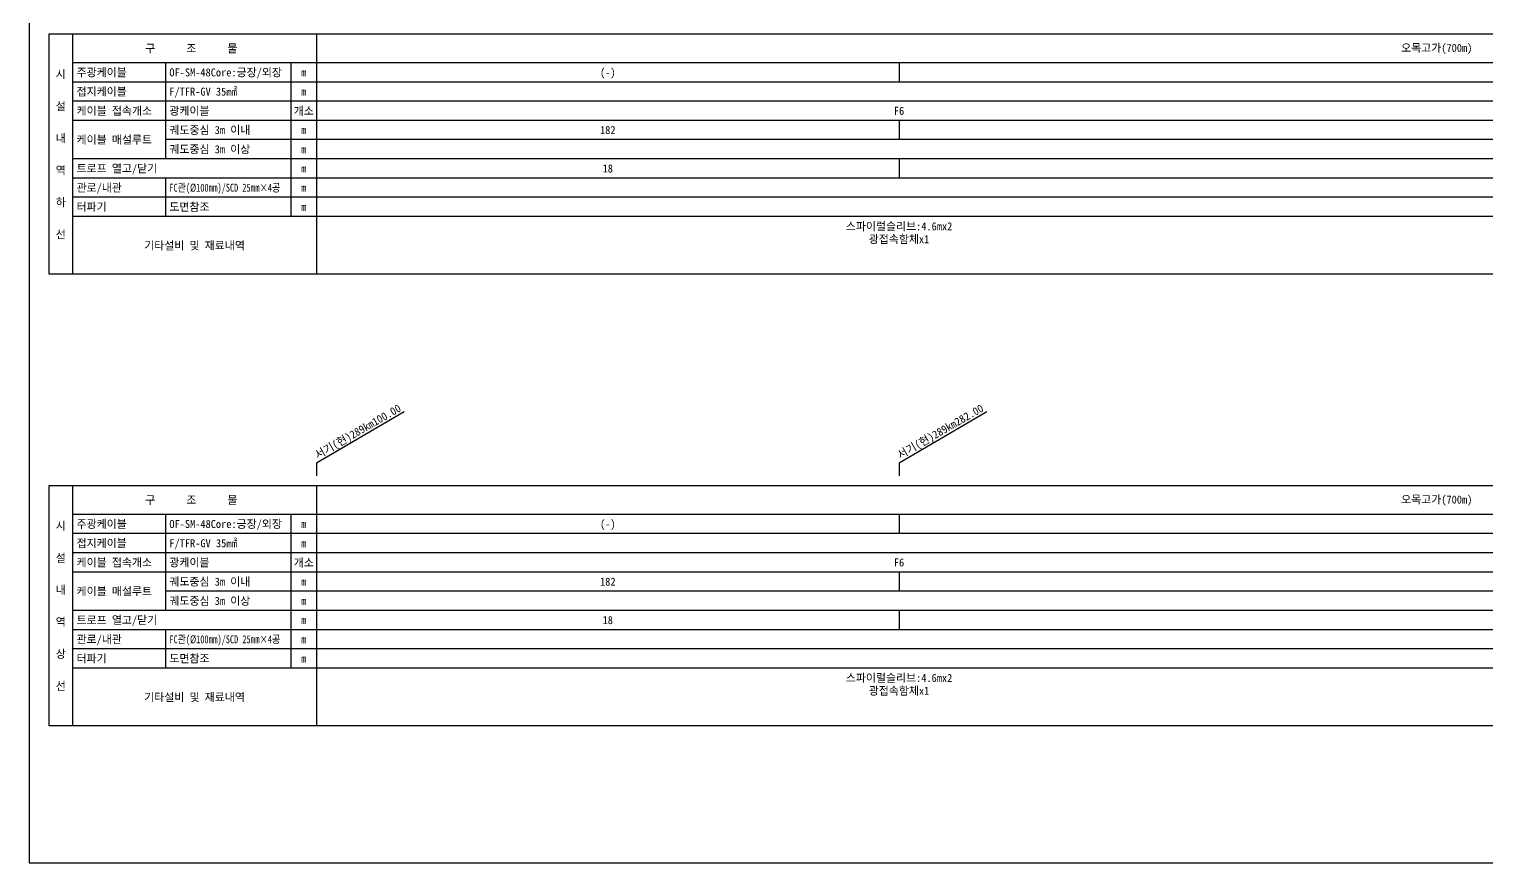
# Model space of a CAD drawing. Header units: millimetres. Extents: x 4198 to 4994, y 1103 to 1810.
# Drawn here: x 4197.9 to 4653.3, y 1103.1 to 1363.4 of the extents above; entities that cross this region are included whole.
import ezdxf
from ezdxf.enums import TextEntityAlignment as Align
from ezdxf.xclip import XClip

# ---------------------------------------------------------------- set-up
doc = ezdxf.new("R2010")
doc.units = ezdxf.units.MM
doc.header["$LTSCALE"] = 10
doc.header["$MEASUREMENT"] = 0
doc.header["$XCLIPFRAME"] = 2
for name, color, linetype in [('TT-TABL-LIN1', 4, 'Continuous'), ('TT-TABL-LIN2', 1, 'Continuous'), ('TT-TABL-TEX1', 6, 'Continuous'), ('TT-TABL-TEX2', 3, 'Continuous'), ('TZ-BASE', 253, 'Continuous'), ('TZ-LEAL', 1, 'Continuous'), ('TZ-LEAT', 3, 'Continuous')]:
    doc.layers.add(name, color=color, linetype=linetype)
doc.layers.add('TX-PAPR', color=2, linetype='Continuous', plot=False)
doc.styles.get("Standard").update_dxf_attribs({"font": 'GulimChe.ttf'})
doc.styles.add('굴림체', font='GulimChe.ttf')

# ---------------------------------------------------------------- blocks, each defined once
blk = doc.blocks.new('JD-SDGGD6G')
at = {"layer": 'TZ-BASE'}
for p, q in [((27.5, 141.33), (46.09, -208.53)), ((127.64, 141.33), (146.24, -208.53)), ((227.79, 141.33), (246.38, -208.53)), ((327.93, 141.33), (346.52, -208.53))]:
    blk.add_line(p, q, dxfattribs=at)
blk = doc.blocks.new('JD-경부고속하선표_190503')
at = {"layer": 'TT-TABL-LIN1'}
blk.add_lwpolyline([(2, 114), (785.58, 114), (785.58, 39), (2, 39)], close=True, dxfattribs=at)
at = {"layer": 'TT-TABL-LIN2'}
for p, q in [((85.58, 114), (85.58, 39)), ((77.58, 105), (77.58, 57))]:
    blk.add_line(p, q, dxfattribs=at)
for points in [[(9.33, 114), (9.33, 39)], [(785.58, 105), (9.33, 105)], [(38.33, 105), (38.33, 75)], [(785.58, 99), (9.33, 99)], [(785.58, 93), (9.33, 93)], [(785.58, 87), (9.33, 87)], [(785.58, 81), (38.33, 81)], [(785.58, 75), (9.33, 75)], [(785.58, 69), (9.33, 69)], [(38.33, 69), (38.33, 57)], [(785.58, 63), (9.33, 63)], [(785.58, 57), (9.33, 57)]]:
    blk.add_lwpolyline(points, dxfattribs=at)
at = {"layer": 'TT-TABL-TEX1'}
for s, p in [('구      조      물', (46.45, 109.5)), ('시', (5.66, 101.5)), ('설', (5.66, 91.5)), ('내', (5.66, 81.5)), ('역', (5.66, 71.5)), ('하', (5.66, 61.5)), ('선', (5.66, 51.5))]:
    blk.add_text(s, height=2.5, rotation=0, dxfattribs=at).set_placement(p, align=Align.MIDDLE)
at = {"layer": 'TT-TABL-TEX2'}
for s, p in [('주광케이블', (10.59, 102)), ('OF-SM-48Core:긍장/외장', (39.59, 102)), ('접지케이블', (10.59, 96)), ('F/TFR-GV 35㎟', (39.59, 96)), ('케이블 접속개소', (10.59, 90)), ('광케이블', (39.59, 90)), ('케이블 매설루트', (10.59, 81)), ('궤도중심 3m 이내', (39.59, 84)), ('궤도중심 3m 이상', (39.59, 78)), ('트로프 열고/닫기', (10.59, 72)), ('관로/내관', (10.59, 66)), ('터파기', (10.59, 60)), ('도면참조', (39.59, 60))]:
    blk.add_text(s, height=2.5, rotation=0, dxfattribs=at).set_placement(p, align=Align.MIDDLE_LEFT)
for s, p in [('m', (81.58, 102)), ('m', (81.58, 96)), ('m', (81.58, 96)), ('개소', (81.58, 90)), ('m', (81.58, 84)), ('m', (81.58, 78)), ('m', (81.58, 72)), ('m', (81.58, 66)), ('m', (81.58, 60)), ('기타설비 및 재료내역', (47.45, 48))]:
    blk.add_text(s, height=2.5, rotation=0, dxfattribs=at).set_placement(p, align=Align.MIDDLE)
at = {"layer": 'TT-TABL-TEX2', "width": 0.8}
blk.add_text('FC관(Ø100㎜)/SCD 25㎜×4공', height=2.5, rotation=0, dxfattribs=at).set_placement((39.59, 66), align=Align.MIDDLE_LEFT)
blk = doc.blocks.new('JD-경부고속상선표_190503')
at = {"layer": 'TT-TABL-LIN1'}
blk.add_lwpolyline([(2, 114), (785.58, 114), (785.58, 39), (2, 39)], close=True, dxfattribs=at)
at = {"layer": 'TT-TABL-LIN2'}
for p, q in [((85.58, 114), (85.58, 39)), ((77.58, 105), (77.58, 57))]:
    blk.add_line(p, q, dxfattribs=at)
for points in [[(9.33, 114), (9.33, 39)], [(785.58, 105), (9.33, 105)], [(38.33, 105), (38.33, 75)], [(785.58, 99), (9.33, 99)], [(785.58, 93), (9.33, 93)], [(785.58, 87), (9.33, 87)], [(785.58, 81), (38.33, 81)], [(785.58, 75), (9.33, 75)], [(785.58, 69), (9.33, 69)], [(38.33, 69), (38.33, 57)], [(785.58, 63), (9.33, 63)], [(785.58, 57), (9.33, 57)]]:
    blk.add_lwpolyline(points, dxfattribs=at)
at = {"layer": 'TT-TABL-TEX1'}
for s, p in [('구      조      물', (46.45, 109.5)), ('시', (5.66, 101.5)), ('설', (5.66, 91.5)), ('내', (5.66, 81.5)), ('역', (5.66, 71.5)), ('상', (5.66, 61.5)), ('선', (5.66, 51.5))]:
    blk.add_text(s, height=2.5, rotation=0, dxfattribs=at).set_placement(p, align=Align.MIDDLE)
at = {"layer": 'TT-TABL-TEX2'}
for s, p in [('주광케이블', (10.59, 102)), ('OF-SM-48Core:긍장/외장', (39.59, 102)), ('접지케이블', (10.59, 96)), ('F/TFR-GV 35㎟', (39.59, 96)), ('케이블 접속개소', (10.59, 90)), ('광케이블', (39.59, 90)), ('케이블 매설루트', (10.59, 81)), ('궤도중심 3m 이내', (39.59, 84)), ('궤도중심 3m 이상', (39.59, 78)), ('트로프 열고/닫기', (10.59, 72)), ('관로/내관', (10.59, 66)), ('터파기', (10.59, 60)), ('도면참조', (39.59, 60))]:
    blk.add_text(s, height=2.5, rotation=0, dxfattribs=at).set_placement(p, align=Align.MIDDLE_LEFT)
for s, p in [('m', (81.58, 102)), ('m', (81.58, 96)), ('m', (81.58, 96)), ('개소', (81.58, 90)), ('m', (81.58, 84)), ('m', (81.58, 78)), ('m', (81.58, 72)), ('m', (81.58, 66)), ('m', (81.58, 60)), ('기타설비 및 재료내역', (47.45, 48))]:
    blk.add_text(s, height=2.5, rotation=0, dxfattribs=at).set_placement(p, align=Align.MIDDLE)
at = {"layer": 'TT-TABL-TEX2', "width": 0.8}
blk.add_text('FC관(Ø100㎜)/SCD 25㎜×4공', height=2.5, rotation=0, dxfattribs=at).set_placement((39.59, 66), align=Align.MIDDLE_LEFT)

msp = doc.modelspace()

# ---------------------------------------------------------------- linework, layer by layer
at = {"layer": 'TX-PAPR'}
msp.add_lwpolyline([(4197.89, 1103.05), (4993.89, 1103.05), (4993.89, 1619.05), (4197.89, 1619.05)], close=True, dxfattribs=at)
at = {"layer": 'TZ-LEAL'}
for points in [[(4469.68, 1352.87), (4469.68, 1346.87)], [(4469.68, 1334.87), (4469.68, 1328.87)], [(4469.68, 1322.87), (4469.68, 1316.87)], [(4315.07, 1243.87), (4287.68, 1227.85), (4287.68, 1223.85)], [(4497.07, 1243.87), (4469.68, 1227.85), (4469.68, 1223.85)], [(4469.68, 1211.85), (4469.68, 1205.85)], [(4469.68, 1193.85), (4469.68, 1187.85)], [(4469.68, 1181.85), (4469.68, 1175.85)]]:
    msp.add_lwpolyline(points, dxfattribs=at)

# ---------------------------------------------------------------- block references
at = {"layer": 'TT-TABL-LIN2'}
for name, p in [('JD-경부고속하선표_190503', (4202.11, 1247.87)), ('JD-경부고속상선표_190503', (4202.11, 1106.85))]:
    msp.add_blockref(name, p, dxfattribs=at)
at = {"layer": 'TZ-BASE'}
ref = msp.add_blockref('JD-SDGGD6G', (4282.74, 1478.72), dxfattribs=at)
XClip(ref).set_block_clipping_path([(699.9307819956, 75.6432443597), (-0.0689224287, 74.9999683641), (0.0689224287, -74.9999683641), (700.0686268546, -74.356692303)])

# ---------------------------------------------------------------- texts
at = {"layer": 'TT-TABL-TEX2', "style": '굴림체'}
for p in [(4637.68, 1357.37), (4637.68, 1216.35)]:
    msp.add_text('오목고가(700m)', height=2.5, dxfattribs=at).set_placement(p, align=Align.MIDDLE)
at = {"layer": 'TT-TABL-TEX2'}
for s, p in [('(-)', (4378.68, 1349.87)), ('F6', (4469.68, 1337.87)), ('182', (4378.68, 1331.87)), ('18', (4378.68, 1319.87)), ('(-)', (4378.68, 1208.85)), ('F6', (4469.68, 1196.85)), ('182', (4378.68, 1190.85)), ('18', (4378.68, 1178.85))]:
    msp.add_text(s, height=2.5, dxfattribs=at).set_placement(p, align=Align.MIDDLE_CENTER)
for s, p in [('스파이럴슬리브:4.6mx2', (4469.68, 1301.87)), ('광접속함체x1', (4469.68, 1297.87)), ('스파이럴슬리브:4.6mx2', (4469.68, 1160.85)), ('광접속함체x1', (4469.68, 1156.85))]:
    msp.add_text(s, height=2.5, dxfattribs=at).set_placement(p, align=Align.MIDDLE)
at = {"layer": 'TZ-LEAT'}
for s, p in [('서기(현)289km100.00', (4301.18, 1236.64)), ('서기(현)289km282.00', (4483.18, 1236.64))]:
    msp.add_text(s, height=2.5, rotation=30, dxfattribs=at).set_placement(p, align=Align.CENTER)

doc.saveas('drawing.dxf')
